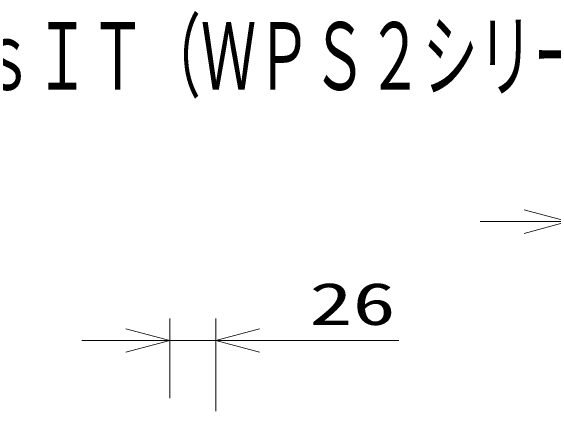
# Model space of a CAD drawing. Units: millimetres on the paper. Extents: x -65 to 64, y -59 to 59.
# Drawn here: x -21.1 to 9.73, y 36.53 to 59.31 of the extents above; entities that cross this region are included whole.
import ezdxf
from ezdxf.enums import TextEntityAlignment as Align

# ---------------------------------------------------------------- set-up
doc = ezdxf.new("R2010")
doc.units = ezdxf.units.MM
doc.layers.add('0-1_MOJI1', color=7, linetype='Continuous')
doc.layers.add('0-3_SUNPOU', color=7, linetype='Continuous', lineweight=9)
doc.layers.add('0-4_0', color=7, linetype='Continuous', lineweight=9)
doc.styles.add('ＭＳ ゴシック', font='')
doc.styles.get('ＭＳ ゴシック').set_extended_font_data('MS Gothic')

# ---------------------------------------------------------------- blocks, each defined once
blk = doc.blocks.new('_Open30')
at = {"layer": '0-4_0'}
blk.add_line((0, 0), (-1, 0), dxfattribs=at)
blk.add_lwpolyline([(-1, 0.2679), (0, 0), (-1, -0.2679)], dxfattribs=at)

msp = doc.modelspace()

# ---------------------------------------------------------------- linework, layer by layer
at = {"layer": '0-3_SUNPOU'}
for p, q in [((8.073, 47.315), (5.573, 47.315)), ((-12.058, 37.281), (-12.058, 41.803)), ((-9.458, 36.533), (-9.458, 41.803)), ((-14.558, 40.553), (-17.058, 40.553)), ((-12.058, 40.553), (-9.458, 40.553)), ((-6.958, 40.553), (0.959, 40.553))]:
    msp.add_line(p, q, dxfattribs=at)

# ---------------------------------------------------------------- block references
at = {"layer": '0-3_SUNPOU', "xscale": 2.5, "yscale": 2.5}
for p in [(10.573, 47.315), (-12.058, 40.553)]:
    msp.add_blockref('_Open30', p, dxfattribs=at)
at = {"layer": '0-3_SUNPOU', "xscale": 2.5, "yscale": 2.5, "rotation": 180}
msp.add_blockref('_Open30', (-9.458, 40.553), dxfattribs=at)

# ---------------------------------------------------------------- texts
at = {"layer": '0-1_MOJI1', "style": 'ＭＳ ゴシック', "width": 0.6}
msp.add_text('ＰｒｅｓｓＩＴ（ＷＰＳ２シリーズ）基本セット（ＨＤＭＩ／ＵＳＢ）', height=3.849, dxfattribs=at).set_placement((-35.5, 53.66), align=Align.BOTTOM_LEFT)
at = {"layer": '0-3_SUNPOU', "style": 'ＭＳ ゴシック', "width": 1.5}
msp.add_text('26', height=2.405, dxfattribs=at).set_placement((-4.13, 40.715), align=Align.BOTTOM_LEFT)

doc.saveas('drawing.dxf')
